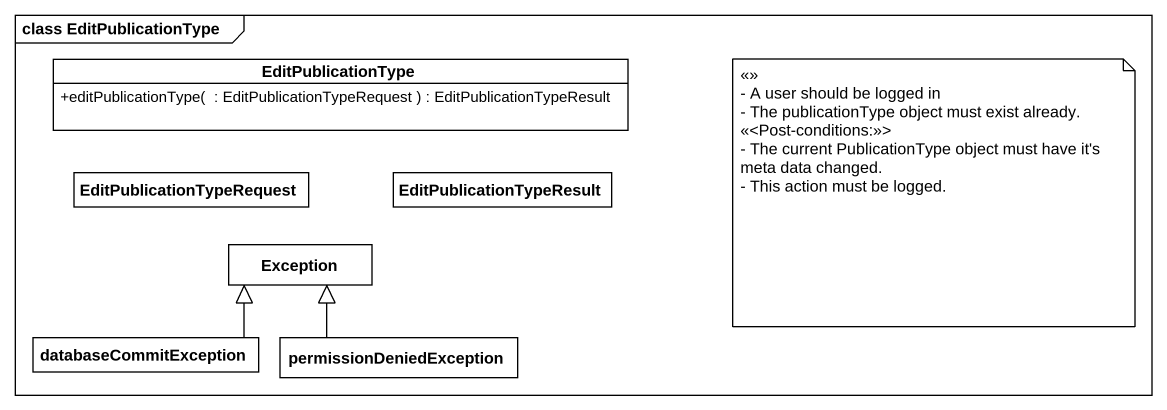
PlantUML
@startuml
mainframe class EditPublicationType
hide circle
hide empty members
skinparam classAttributeIconSize 0
class EditPublicationType {
  +editPublicationType(  : EditPublicationTypeRequest ) : EditPublicationTypeResult
}
class EditPublicationTypeRequest
class EditPublicationTypeResult
class "Exception" as Exception_
class databaseCommitException
class permissionDeniedException
databaseCommitException -right-|> Exception_
permissionDeniedException -up-|> Exception_
note as N1
  <<>>
  - A user should be logged in
  - The publicationType object must exist already.
  <<<Post-conditions:>>>
  - The current PublicationType object must have it's meta data changed.
  - This action must be logged.
end note
@enduml
